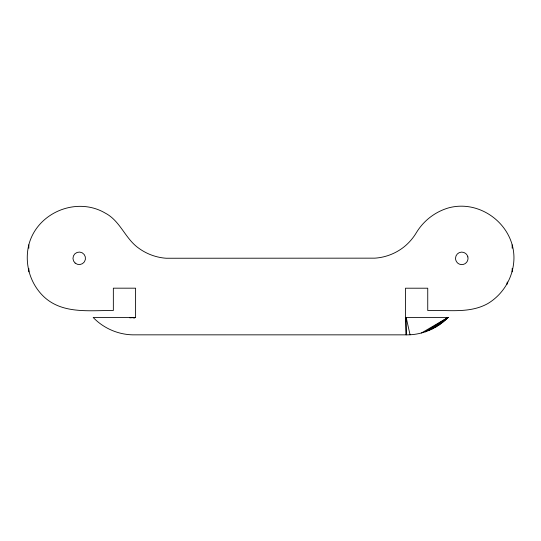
<?xml version="1.0" encoding="UTF-8"?>
<svg xmlns="http://www.w3.org/2000/svg" width="541" height="541" viewBox="0 0 541 541"><rect width="100%" height="100%" fill="white"/><g stroke="black" fill="none" stroke-linecap="round" stroke-linejoin="round"><path stroke-width="0.81" d="M406.176 317.472L406.176 334.852L134.905 334.838C119.372 335.156 103.886 328.705 93.174 317.452L135.602 317.452L135.602 288.184L113.346 288.177L113.346 310.487C89.096 310.338 61.079 314.531 42.36 295.237C29.579 282.037 24.379 262.683 28.815 244.857C37.052 212.593 76.599 196.173 105.265 213.113C120.285 220.911 125.093 238.5 138.489 248.028C146.516 253.959 156.214 257.543 166.161 258.246L374.839 258.158C386.2 257.435 397.243 252.89 405.824 245.398C410.078 241.624 413.73 237.188 416.604 232.278C423.833 220.552 435.086 211.916 448.279 207.967C480.347 198.993 514.315 225.063 513.95 258.361C513.639 276.728 503.617 294.088 487.867 303.542C469.487 313.848 447.813 309.729 427.742 310.514L427.742 288.211L405.486 288.204L405.486 317.472L406.176 334.852C421.696 335.116 437.155 328.691 447.914 317.499L405.486 317.472L406.176 317.472L410.051 334.778M506.958 284.444L507.289 281.969M442.166 322.686L447.914 317.499L446.366 318.142L447.914 317.499L439.042 324.979M435.769 327.048L447.914 317.499L446.399 318.25M432.367 328.887L447.914 317.499L445.703 318.696M428.844 330.497L447.914 317.499L421.507 332.979M425.219 331.863L447.914 317.499M134.006 317.959L135.602 317.452L129.82 317.844M133.965 317.817L135.602 317.452L133.1 317.81M28.815 244.857L28.822 248.231M28.835 268.485L28.835 271.859M512.171 244.857L512.171 248.231M512.171 268.485L512.171 271.859M467.87 256.894L467.282 255.366A6.262 6.262 0 0 0 455.522 258.199L455.698 259.822A6.262 6.262 0 0 0 463.245 264.448A6.262 6.262 0 0 0 467.87 256.894M75.125 263.054A6.262 6.262 0 0 0 85.37 259.491A6.262 6.262 0 0 0 77.16 252.404A6.262 6.262 0 0 0 75.125 263.054"/></g></svg>
